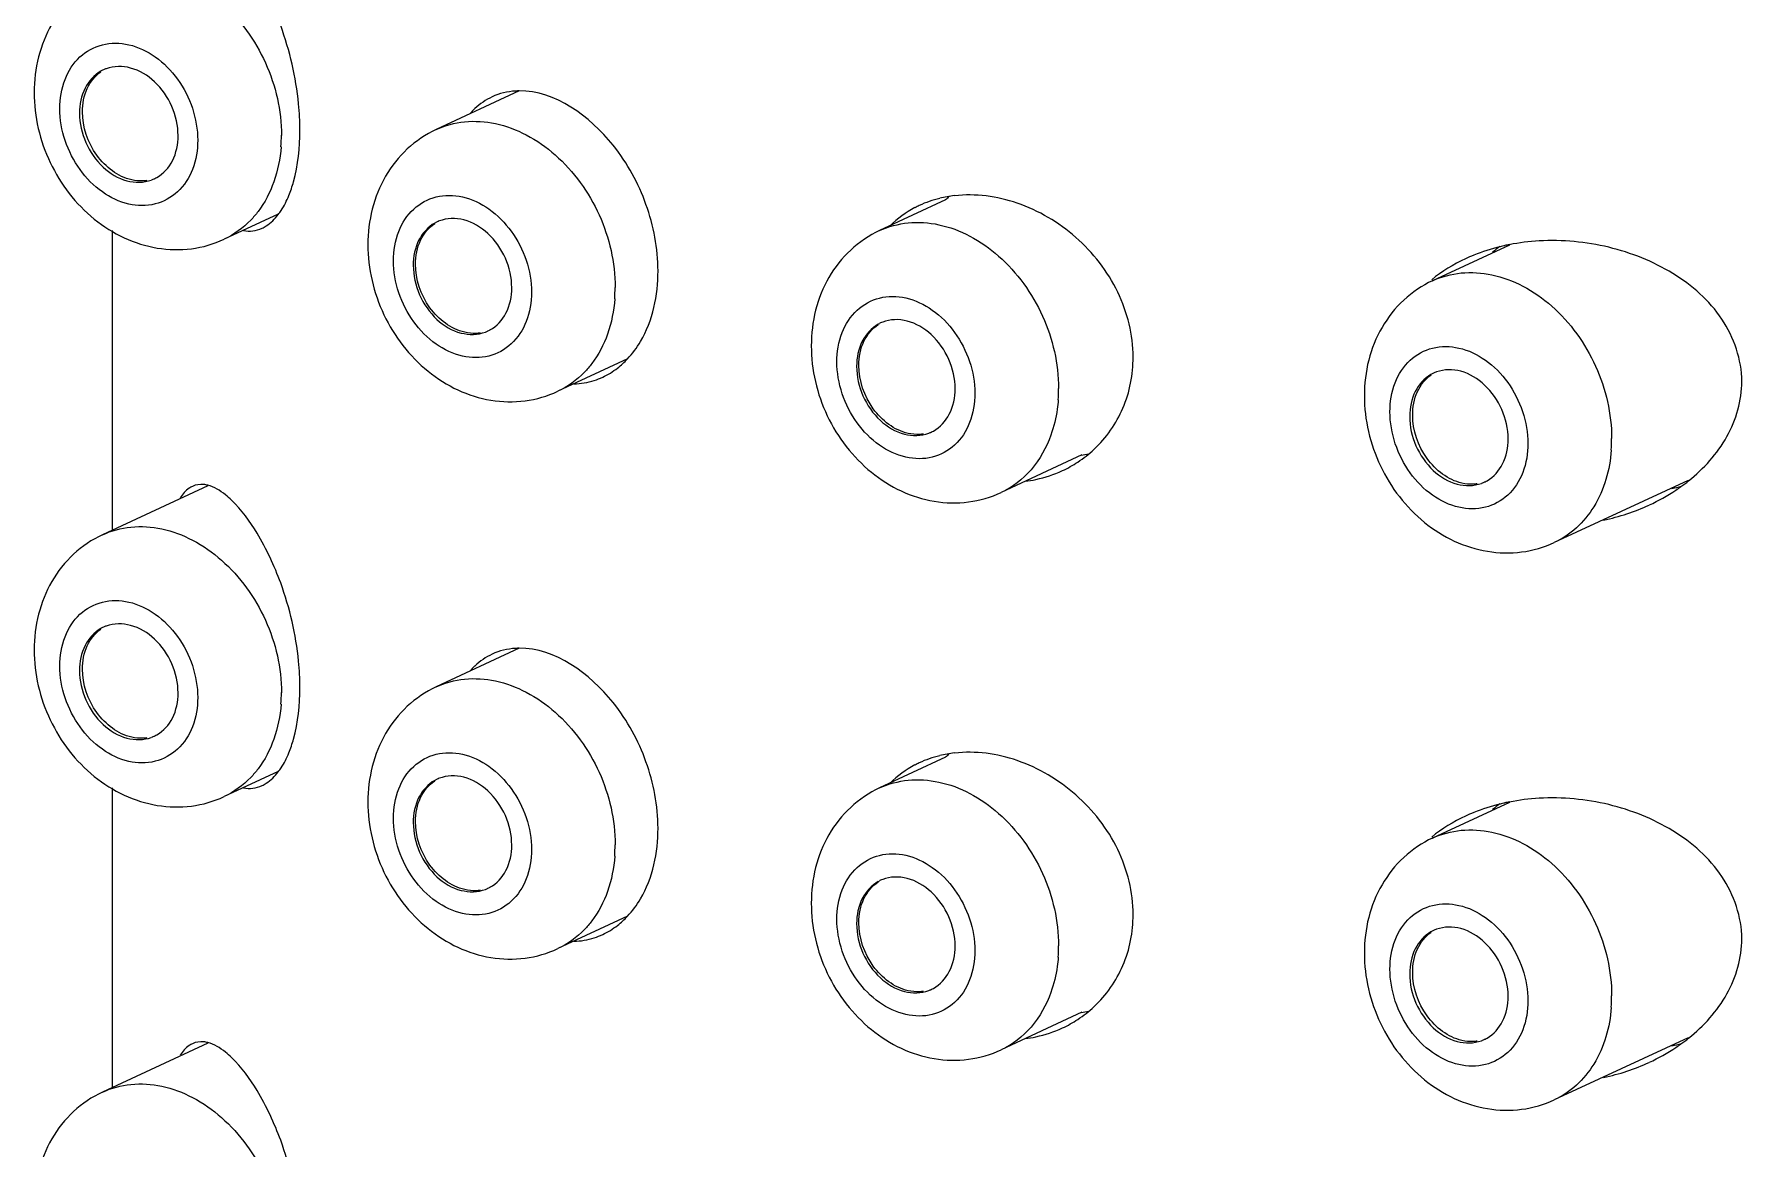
# Model space of a CAD drawing. Header units: millimetres. Extents: x 0 to 841, y 0 to 594.
# Drawn here: x 576.24 to 590.44, y 285.92 to 295.18 of the extents above; entities that cross this region are included whole.
import ezdxf

# ---------------------------------------------------------------- set-up
doc = ezdxf.new("R2010")
doc.units = ezdxf.units.MM
doc.header["$LTSCALE"] = 46.255
doc.layers.add('00_COMPONENTI', color=7, linetype='CONTINUOUS')

msp = doc.modelspace()

# ---------------------------------------------------------------- linework, layer by layer
at = {"layer": '00_COMPONENTI', "color": 7, "linetype": 'Continuous'}
for p, q in [((580.275, 294.712), (579.584, 294.391)), ((583.82, 293.806), (583.27, 293.551)), ((578.27, 293.688), (577.822, 293.479)), ((576.895, 291.062), (576.895, 293.552)), ((588.507, 293.431), (587.868, 293.134)), ((581.175, 292.484), (580.596, 292.215)), ((584.952, 291.686), (584.282, 291.374)), ((589.992, 291.475), (588.88, 290.958)), ((577.687, 291.43), (576.81, 291.022)), ((580.275, 290.079), (579.584, 289.758)), ((578.27, 289.055), (577.822, 288.846)), ((583.82, 289.173), (583.27, 288.918)), ((576.895, 286.429), (576.895, 288.919)), ((588.507, 288.798), (587.868, 288.501)), ((581.175, 287.851), (580.596, 287.582)), ((584.952, 287.053), (584.282, 286.741)), ((577.687, 286.797), (576.81, 286.389)), ((589.992, 286.842), (588.88, 286.325))]:
    msp.add_line(p, q, dxfattribs=at)
for centre, radius, start, end in [((576.945, 294.615), 0.301, 117.7027, 119.8159), ((576.944, 294.616), 0.299, 114.9572, 117.7029), ((576.944, 294.617), 0.298, 109.9379, 114.9502), ((580.28, 294.123), 0.589, 90.4786, 93.501), ((580.329, 294.117), 0.616, 133.3532, 138.8475), ((577.114, 294.252), 0.299, 290.0984, 291.9312), ((577.114, 294.25), 0.297, 291.9324, 294.955), ((577.114, 294.251), 0.298, 294.9559, 296.494), ((577.113, 294.253), 0.3, 296.4969, 300.0023), ((583.97, 292.966), 0.875, 117.5508, 134.3926), ((583.975, 292.955), 0.887, 114.9343, 117.5161), ((584.006, 292.854), 0.994, 96.482, 103.7043), ((584.432, 293.18), 0.876, 131.6273, 134.381), ((579.719, 293.351), 0.3, 117.0299, 119.1761), ((579.718, 293.352), 0.299, 114.9563, 117.0295), ((579.718, 293.353), 0.298, 111.106, 114.9535), ((588.857, 291.643), 1.825, 93.2234, 101.0825), ((588.766, 291.973), 1.482, 112.0209, 114.929), ((589.189, 292.391), 1.279, 126.5389, 129.9568), ((588.834, 291.765), 1.7, 102.3942, 103.7474), ((588.84, 291.739), 1.728, 101.1425, 102.3944), ((583.405, 292.51), 0.3, 117.0299, 119.1761), ((583.405, 292.512), 0.299, 114.9563, 117.0295), ((583.404, 292.513), 0.298, 111.106, 114.9535), ((579.888, 292.986), 0.298, 290.7433, 293.2392), ((579.889, 292.986), 0.297, 293.2416, 294.9558), ((579.888, 292.988), 0.299, 294.9592, 298.8315), ((580.711, 292.888), 0.612, 287.8915, 294.9469), ((588.004, 292.094), 0.301, 117.7027, 119.8159), ((588.003, 292.095), 0.299, 114.9572, 117.7029), ((588.002, 292.096), 0.298, 109.9379, 114.9502), ((580.712, 292.887), 0.611, 271.6099, 287.7987), ((583.574, 292.146), 0.298, 290.7433, 293.2392), ((583.575, 292.145), 0.297, 293.2416, 294.9558), ((583.574, 292.147), 0.299, 294.9592, 298.8315), ((584.362, 292.478), 1.017, 294.9355, 303.2231), ((584.365, 292.472), 1.01, 303.24, 312.9934), ((584.814, 292.752), 1.075, 277.0659, 280.4999), ((584.351, 292.512), 1.053, 277.1486, 282.0514), ((584.355, 292.495), 1.035, 282.0519, 294.8899), ((588.171, 291.732), 0.3, 296.4969, 300.0023), ((589.055, 292.65), 1.509, 305.5761, 308.6022), ((588.172, 291.731), 0.299, 290.0984, 291.9312), ((588.173, 291.729), 0.297, 291.9324, 294.955), ((588.172, 291.73), 0.298, 294.9559, 296.494), ((588.976, 292.769), 1.652, 294.8773, 303.6652), ((589.435, 293.311), 1.95, 282.5397, 284.9306), ((589.026, 292.69), 1.558, 303.7321, 305.5823), ((576.945, 289.982), 0.301, 117.7027, 119.8159), ((576.944, 289.983), 0.299, 114.9572, 117.7029), ((576.944, 289.984), 0.298, 109.9379, 114.9502), ((580.28, 289.49), 0.589, 90.4786, 93.501), ((580.329, 289.484), 0.616, 133.3532, 138.8475), ((577.114, 289.619), 0.299, 290.0984, 291.9312), ((577.114, 289.617), 0.297, 291.9324, 294.955), ((577.114, 289.618), 0.298, 294.9559, 296.494), ((577.113, 289.62), 0.3, 296.4969, 300.0023), ((584.006, 288.221), 0.994, 96.482, 103.7043), ((584.432, 288.547), 0.876, 131.6273, 134.381), ((583.97, 288.333), 0.875, 117.5508, 134.3926), ((583.975, 288.322), 0.887, 114.9343, 117.5161), ((579.719, 288.718), 0.3, 117.0299, 119.1761), ((579.718, 288.719), 0.299, 114.9563, 117.0295), ((579.718, 288.72), 0.298, 111.106, 114.9535), ((589.189, 287.758), 1.279, 126.5389, 129.9568), ((588.834, 287.132), 1.7, 102.3942, 103.7474), ((588.84, 287.106), 1.728, 101.1425, 102.3944), ((588.857, 287.01), 1.825, 93.2234, 101.0825), ((588.766, 287.34), 1.482, 112.0209, 114.929), ((579.888, 288.353), 0.298, 290.7433, 293.2392), ((579.889, 288.353), 0.297, 293.2416, 294.9558), ((579.888, 288.355), 0.299, 294.9592, 298.8315), ((583.405, 287.877), 0.3, 117.0299, 119.1761), ((583.405, 287.879), 0.299, 114.9563, 117.0295), ((583.404, 287.88), 0.298, 111.106, 114.9535), ((580.712, 288.254), 0.611, 271.6099, 287.7987), ((580.711, 288.255), 0.612, 287.8915, 294.9469), ((588.004, 287.461), 0.301, 117.7027, 119.8159), ((588.003, 287.462), 0.299, 114.9572, 117.7029), ((588.002, 287.463), 0.298, 109.9379, 114.9502), ((583.574, 287.513), 0.298, 290.7433, 293.2392), ((583.575, 287.512), 0.297, 293.2416, 294.9558), ((583.574, 287.514), 0.299, 294.9592, 298.8315), ((584.365, 287.839), 1.01, 303.24, 312.9934), ((584.362, 287.845), 1.017, 294.9355, 303.2231), ((584.814, 288.119), 1.075, 277.0659, 280.4999), ((584.351, 287.879), 1.053, 277.1486, 282.0514), ((584.355, 287.862), 1.035, 282.0519, 294.8899), ((588.172, 287.098), 0.299, 290.0984, 291.9312), ((588.173, 287.096), 0.297, 291.9324, 294.955), ((588.172, 287.097), 0.298, 294.9559, 296.494), ((588.171, 287.099), 0.3, 296.4969, 300.0023), ((589.435, 288.678), 1.95, 282.5397, 284.9306), ((589.026, 288.057), 1.558, 303.7321, 305.5823), ((589.055, 288.017), 1.509, 305.5761, 308.6022), ((588.976, 288.136), 1.652, 294.8773, 303.6652)]:
    msp.add_arc(centre, radius, start, end, dxfattribs=at)
at = {"layer": '00_COMPONENTI', "color": 9, "linetype": 'Continuous'}
for centre in [(577.022, 294.343), (579.796, 293.078), (583.483, 292.238), (588.081, 291.822), (577.022, 289.71), (579.796, 288.445), (583.483, 287.605), (588.081, 287.189)]:
    msp.add_arc(centre, 1.276, 355.7605, 0.018, dxfattribs=at)
for points, knots in [([(576.81, 295.655), (576.884, 295.69), (577.05, 295.734), (577.312, 295.716), (577.571, 295.618), (577.897, 295.389), (578.202, 294.963), (578.299, 294.549), (578.299, 294.343)], [0, 0, 0, 0, 0.10682, 0.218173, 0.336948, 0.463716, 0.73221, 1, 1, 1, 1]), ([(576.456, 294.565), (576.456, 294.647), (576.481, 294.806), (576.607, 295.005), (576.808, 295.115), (577.041, 295.111), (577.263, 295.003), (577.509, 294.753), (577.602, 294.481), (577.602, 294.303)], [0, 0, 0, 0, 0.127449, 0.2429, 0.352014, 0.465114, 0.589492, 0.725037, 1, 1, 1, 1]), ([(577.602, 294.303), (577.602, 294.221), (577.577, 294.062), (577.451, 293.863), (577.25, 293.753), (577.017, 293.757), (576.795, 293.865), (576.549, 294.114), (576.456, 294.387), (576.456, 294.565)], [0, 0, 0, 0, 0.127449, 0.2429, 0.352014, 0.465114, 0.589492, 0.725037, 1, 1, 1, 1]), ([(579.584, 294.391), (579.658, 294.426), (579.824, 294.47), (580.086, 294.452), (580.345, 294.354), (580.671, 294.125), (580.977, 293.699), (581.073, 293.284), (581.073, 293.079)], [0, 0, 0, 0, 0.10682, 0.218173, 0.336948, 0.463716, 0.73221, 1, 1, 1, 1]), ([(578.295, 294.248), (578.288, 294.149), (578.25, 293.958), (578.16, 293.784), (578.104, 293.71)], [0, 0, 0, 0, 0.517694, 1, 1, 1, 1]), ([(579.23, 293.3), (579.23, 293.383), (579.255, 293.542), (579.382, 293.741), (579.582, 293.85), (579.815, 293.846), (580.037, 293.738), (580.283, 293.489), (580.377, 293.217), (580.377, 293.039)], [0, 0, 0, 0, 0.127449, 0.2429, 0.352014, 0.465114, 0.589492, 0.725037, 1, 1, 1, 1]), ([(578.104, 293.71), (578.085, 293.685), (578.006, 293.592), (577.904, 293.517), (577.822, 293.479)], [0, 0, 0, 0, 0.256045, 1, 1, 1, 1]), ([(583.27, 293.551), (583.345, 293.585), (583.51, 293.63), (583.772, 293.611), (584.032, 293.514), (584.357, 293.284), (584.663, 292.858), (584.759, 292.444), (584.759, 292.239)], [0, 0, 0, 0, 0.10682, 0.218173, 0.336948, 0.463716, 0.73221, 1, 1, 1, 1]), ([(580.377, 293.039), (580.377, 292.956), (580.351, 292.797), (580.225, 292.599), (580.024, 292.489), (579.792, 292.493), (579.569, 292.601), (579.323, 292.85), (579.23, 293.122), (579.23, 293.3)], [0, 0, 0, 0, 0.127449, 0.2429, 0.352014, 0.465114, 0.589492, 0.725037, 1, 1, 1, 1]), ([(587.868, 293.134), (587.943, 293.169), (588.108, 293.213), (588.37, 293.195), (588.63, 293.097), (588.955, 292.868), (589.261, 292.442), (589.357, 292.028), (589.357, 291.822)], [0, 0, 0, 0, 0.10682, 0.218173, 0.336948, 0.463716, 0.73221, 1, 1, 1, 1]), ([(581.069, 292.984), (581.062, 292.885), (581.025, 292.693), (580.934, 292.519), (580.878, 292.445)], [0, 0, 0, 0, 0.517694, 1, 1, 1, 1]), ([(582.916, 292.46), (582.916, 292.542), (582.941, 292.702), (583.068, 292.9), (583.268, 293.01), (583.501, 293.006), (583.724, 292.898), (583.969, 292.649), (584.063, 292.376), (584.063, 292.199)], [0, 0, 0, 0, 0.127449, 0.2429, 0.352014, 0.465114, 0.589492, 0.725037, 1, 1, 1, 1]), ([(587.514, 292.044), (587.514, 292.126), (587.539, 292.285), (587.666, 292.484), (587.866, 292.594), (588.099, 292.59), (588.322, 292.482), (588.567, 292.232), (588.661, 291.96), (588.661, 291.782)], [0, 0, 0, 0, 0.127449, 0.2429, 0.352014, 0.465114, 0.589492, 0.725037, 1, 1, 1, 1]), ([(580.878, 292.445), (580.859, 292.42), (580.78, 292.327), (580.678, 292.253), (580.596, 292.215)], [0, 0, 0, 0, 0.256045, 1, 1, 1, 1]), ([(584.063, 292.199), (584.063, 292.116), (584.037, 291.957), (583.911, 291.758), (583.711, 291.648), (583.478, 291.653), (583.255, 291.76), (583.01, 292.01), (582.916, 292.282), (582.916, 292.46)], [0, 0, 0, 0, 0.127449, 0.2429, 0.352014, 0.465114, 0.589492, 0.725037, 1, 1, 1, 1]), ([(584.756, 292.144), (584.754, 292.118), (584.743, 292.019), (584.72, 291.921), (584.695, 291.851)], [0, 0, 0, 0, 0.256127, 1, 1, 1, 1]), ([(588.661, 291.782), (588.661, 291.7), (588.636, 291.541), (588.509, 291.342), (588.309, 291.232), (588.076, 291.236), (587.853, 291.344), (587.608, 291.594), (587.514, 291.866), (587.514, 292.044)], [0, 0, 0, 0, 0.127449, 0.2429, 0.352014, 0.465114, 0.589492, 0.725037, 1, 1, 1, 1]), ([(584.695, 291.851), (584.658, 291.747), (584.552, 291.554), (584.376, 291.418), (584.282, 291.374)], [0, 0, 0, 0, 0.515584, 1, 1, 1, 1]), ([(589.354, 291.727), (589.342, 291.563), (589.274, 291.32), (589.073, 291.074), (588.947, 290.989), (588.88, 290.958)], [0, 0, 0, 0, 0.523957, 0.766012, 1, 1, 1, 1]), ([(576.81, 291.022), (576.884, 291.057), (577.05, 291.101), (577.312, 291.083), (577.571, 290.985), (577.897, 290.756), (578.202, 290.33), (578.299, 289.916), (578.299, 289.71)], [0, 0, 0, 0, 0.10682, 0.218173, 0.336948, 0.463716, 0.73221, 1, 1, 1, 1]), ([(576.456, 289.932), (576.456, 290.014), (576.481, 290.173), (576.607, 290.372), (576.808, 290.482), (577.041, 290.478), (577.263, 290.37), (577.509, 290.12), (577.602, 289.848), (577.602, 289.67)], [0, 0, 0, 0, 0.127449, 0.2429, 0.352014, 0.465114, 0.589492, 0.725037, 1, 1, 1, 1]), ([(577.602, 289.67), (577.602, 289.588), (577.577, 289.429), (577.451, 289.23), (577.25, 289.12), (577.017, 289.124), (576.795, 289.232), (576.549, 289.481), (576.456, 289.754), (576.456, 289.932)], [0, 0, 0, 0, 0.127449, 0.2429, 0.352014, 0.465114, 0.589492, 0.725037, 1, 1, 1, 1]), ([(579.584, 289.758), (579.658, 289.793), (579.824, 289.837), (580.086, 289.819), (580.345, 289.721), (580.671, 289.492), (580.977, 289.066), (581.073, 288.651), (581.073, 288.446)], [0, 0, 0, 0, 0.10682, 0.218173, 0.336948, 0.463716, 0.73221, 1, 1, 1, 1]), ([(578.295, 289.615), (578.288, 289.516), (578.25, 289.325), (578.16, 289.151), (578.104, 289.077)], [0, 0, 0, 0, 0.517694, 1, 1, 1, 1]), ([(579.23, 288.667), (579.23, 288.75), (579.255, 288.909), (579.382, 289.108), (579.582, 289.217), (579.815, 289.213), (580.037, 289.105), (580.283, 288.856), (580.377, 288.584), (580.377, 288.406)], [0, 0, 0, 0, 0.127449, 0.2429, 0.352014, 0.465114, 0.589492, 0.725037, 1, 1, 1, 1]), ([(578.104, 289.077), (578.085, 289.052), (578.006, 288.959), (577.904, 288.884), (577.822, 288.846)], [0, 0, 0, 0, 0.256045, 1, 1, 1, 1]), ([(583.27, 288.918), (583.345, 288.952), (583.51, 288.997), (583.772, 288.978), (584.032, 288.881), (584.357, 288.651), (584.663, 288.225), (584.759, 287.811), (584.759, 287.605)], [0, 0, 0, 0, 0.10682, 0.218173, 0.336948, 0.463716, 0.73221, 1, 1, 1, 1]), ([(580.377, 288.406), (580.377, 288.323), (580.351, 288.164), (580.225, 287.965), (580.024, 287.856), (579.792, 287.86), (579.569, 287.968), (579.323, 288.217), (579.23, 288.489), (579.23, 288.667)], [0, 0, 0, 0, 0.127449, 0.2429, 0.352014, 0.465114, 0.589492, 0.725037, 1, 1, 1, 1]), ([(587.868, 288.501), (587.943, 288.536), (588.108, 288.58), (588.37, 288.562), (588.63, 288.464), (588.955, 288.235), (589.261, 287.809), (589.357, 287.395), (589.357, 287.189)], [0, 0, 0, 0, 0.10682, 0.218173, 0.336948, 0.463716, 0.73221, 1, 1, 1, 1]), ([(581.069, 288.351), (581.062, 288.252), (581.025, 288.06), (580.934, 287.886), (580.878, 287.812)], [0, 0, 0, 0, 0.517694, 1, 1, 1, 1]), ([(582.916, 287.827), (582.916, 287.909), (582.941, 288.068), (583.068, 288.267), (583.268, 288.377), (583.501, 288.373), (583.724, 288.265), (583.969, 288.016), (584.063, 287.743), (584.063, 287.565)], [0, 0, 0, 0, 0.127449, 0.2429, 0.352014, 0.465114, 0.589492, 0.725037, 1, 1, 1, 1]), ([(587.514, 287.411), (587.514, 287.493), (587.539, 287.652), (587.666, 287.851), (587.866, 287.961), (588.099, 287.957), (588.322, 287.849), (588.567, 287.599), (588.661, 287.327), (588.661, 287.149)], [0, 0, 0, 0, 0.127449, 0.2429, 0.352014, 0.465114, 0.589492, 0.725037, 1, 1, 1, 1]), ([(580.878, 287.812), (580.859, 287.787), (580.78, 287.694), (580.678, 287.62), (580.596, 287.582)], [0, 0, 0, 0, 0.256045, 1, 1, 1, 1]), ([(584.063, 287.565), (584.063, 287.483), (584.037, 287.324), (583.911, 287.125), (583.711, 287.015), (583.478, 287.02), (583.255, 287.127), (583.01, 287.377), (582.916, 287.649), (582.916, 287.827)], [0, 0, 0, 0, 0.127449, 0.2429, 0.352014, 0.465114, 0.589492, 0.725037, 1, 1, 1, 1]), ([(584.756, 287.511), (584.754, 287.485), (584.743, 287.386), (584.72, 287.288), (584.695, 287.218)], [0, 0, 0, 0, 0.256127, 1, 1, 1, 1]), ([(588.661, 287.149), (588.661, 287.067), (588.636, 286.908), (588.509, 286.709), (588.309, 286.599), (588.076, 286.603), (587.853, 286.711), (587.608, 286.96), (587.514, 287.233), (587.514, 287.411)], [0, 0, 0, 0, 0.127449, 0.2429, 0.352014, 0.465114, 0.589492, 0.725037, 1, 1, 1, 1]), ([(584.695, 287.218), (584.658, 287.114), (584.552, 286.921), (584.376, 286.785), (584.282, 286.741)], [0, 0, 0, 0, 0.515584, 1, 1, 1, 1]), ([(589.354, 287.094), (589.342, 286.93), (589.274, 286.687), (589.073, 286.441), (588.947, 286.356), (588.88, 286.325)], [0, 0, 0, 0, 0.523957, 0.766012, 1, 1, 1, 1]), ([(576.81, 286.389), (576.884, 286.424), (577.05, 286.468), (577.312, 286.45), (577.571, 286.352), (577.897, 286.123), (578.202, 285.697), (578.299, 285.283), (578.299, 285.077)], [0, 0, 0, 0, 0.10682, 0.218173, 0.336948, 0.463716, 0.73221, 1, 1, 1, 1])]:
    msp.add_open_spline(points, degree=3, knots=knots, dxfattribs=at)
at = {"layer": '00_COMPONENTI', "color": 7, "linetype": 'Continuous'}
for points, knots in [([(576.81, 295.655), (576.723, 295.615), (576.559, 295.505), (576.376, 295.273), (576.266, 294.996), (576.242, 294.798), (576.242, 294.698)], [0, 0, 0, 0, 0.246419, 0.494144, 0.744834, 1, 1, 1, 1]), ([(578.452, 294.386), (578.452, 294.459), (578.436, 294.754), (578.368, 295.046), (578.292, 295.255)], [0, 0, 0, 0, 0.247758, 1, 1, 1, 1]), ([(576.796, 294.876), (576.741, 294.844), (576.645, 294.736), (576.619, 294.599), (576.619, 294.527)], [0, 0, 0, 0, 0.471113, 1, 1, 1, 1]), ([(577.439, 294.341), (577.439, 294.423), (577.401, 294.591), (577.26, 294.795), (577.06, 294.92), (576.906, 294.92), (576.842, 294.897)], [0, 0, 0, 0, 0.267515, 0.536519, 0.782531, 1, 1, 1, 1]), ([(576.644, 294.539), (576.644, 294.605), (576.667, 294.733), (576.748, 294.838), (576.797, 294.872)], [0, 0, 0, 0, 0.527398, 1, 1, 1, 1]), ([(576.242, 294.698), (576.242, 294.499), (576.337, 294.098), (576.649, 293.692), (576.984, 293.481), (577.262, 293.393), (577.551, 293.386), (577.736, 293.439), (577.822, 293.479)], [0, 0, 0, 0, 0.254925, 0.509586, 0.63463, 0.75754, 0.879072, 1, 1, 1, 1]), ([(581.429, 293.216), (581.429, 293.403), (581.354, 293.782), (581.036, 294.371), (580.575, 294.715), (580.275, 294.712)], [0, 0, 0, 0, 0.276871, 0.555255, 1, 1, 1, 1]), ([(576.619, 294.527), (576.619, 294.444), (576.657, 294.277), (576.799, 294.072), (576.998, 293.947), (577.153, 293.948), (577.216, 293.971)], [0, 0, 0, 0, 0.267567, 0.536598, 0.782571, 1, 1, 1, 1]), ([(577.054, 293.973), (576.938, 293.999), (576.726, 294.164), (576.644, 294.412), (576.644, 294.539)], [0, 0, 0, 0, 0.481999, 1, 1, 1, 1]), ([(577.263, 293.993), (577.318, 294.024), (577.413, 294.132), (577.439, 294.269), (577.439, 294.341)], [0, 0, 0, 0, 0.471159, 1, 1, 1, 1]), ([(578.36, 293.843), (578.375, 293.88), (578.433, 294.055), (578.452, 294.242), (578.452, 294.386)], [0, 0, 0, 0, 0.218718, 1, 1, 1, 1]), ([(579.584, 294.391), (579.497, 294.35), (579.334, 294.24), (579.151, 294.009), (579.04, 293.732), (579.017, 293.533), (579.017, 293.434)], [0, 0, 0, 0, 0.246419, 0.494144, 0.744834, 1, 1, 1, 1]), ([(577.18, 293.967), (577.17, 293.965), (577.128, 293.961), (577.085, 293.966), (577.054, 293.973)], [0, 0, 0, 0, 0.245004, 1, 1, 1, 1]), ([(578.271, 293.684), (578.28, 293.695), (578.315, 293.745), (578.342, 293.799), (578.36, 293.843)], [0, 0, 0, 0, 0.2296, 1, 1, 1, 1]), ([(585.379, 292.499), (585.379, 292.684), (585.284, 293.064), (584.927, 293.519), (584.441, 293.809), (584.068, 293.861), (583.894, 293.841)], [0, 0, 0, 0, 0.250855, 0.509511, 0.763406, 1, 1, 1, 1]), ([(578.137, 293.571), (578.149, 293.576), (578.201, 293.605), (578.243, 293.648), (578.271, 293.684)], [0, 0, 0, 0, 0.227859, 1, 1, 1, 1]), ([(579.573, 293.613), (579.517, 293.582), (579.42, 293.474), (579.394, 293.335), (579.394, 293.263)], [0, 0, 0, 0, 0.470958, 1, 1, 1, 1]), ([(579.413, 293.272), (579.413, 293.34), (579.436, 293.471), (579.523, 293.577), (579.574, 293.611)], [0, 0, 0, 0, 0.527932, 1, 1, 1, 1]), ([(580.213, 293.076), (580.213, 293.16), (580.174, 293.329), (580.032, 293.534), (579.857, 293.639), (579.711, 293.657), (579.642, 293.643), (579.611, 293.631)], [0, 0, 0, 0, 0.267186, 0.535659, 0.780727, 0.892884, 1, 1, 1, 1]), ([(583.27, 293.551), (583.183, 293.51), (583.02, 293.4), (582.837, 293.168), (582.726, 292.892), (582.703, 292.693), (582.703, 292.593)], [0, 0, 0, 0, 0.246419, 0.494144, 0.744834, 1, 1, 1, 1]), ([(590.439, 292.297), (590.439, 292.478), (590.31, 292.85), (589.876, 293.225), (589.338, 293.44), (588.948, 293.476), (588.754, 293.465)], [0, 0, 0, 0, 0.240645, 0.488051, 0.742637, 1, 1, 1, 1]), ([(579.017, 293.434), (579.017, 293.235), (579.111, 292.833), (579.424, 292.428), (579.758, 292.216), (580.036, 292.128), (580.325, 292.122), (580.51, 292.175), (580.596, 292.215)], [0, 0, 0, 0, 0.254925, 0.509586, 0.63463, 0.75754, 0.879072, 1, 1, 1, 1]), ([(579.394, 293.263), (579.394, 293.18), (579.432, 293.011), (579.574, 292.806), (579.775, 292.682), (579.931, 292.684), (579.994, 292.708)], [0, 0, 0, 0, 0.267781, 0.536916, 0.782731, 1, 1, 1, 1]), ([(579.822, 292.706), (579.707, 292.732), (579.495, 292.897), (579.413, 293.145), (579.413, 293.272)], [0, 0, 0, 0, 0.481999, 1, 1, 1, 1]), ([(581.175, 292.484), (581.216, 292.528), (581.373, 292.74), (581.429, 293.014), (581.429, 293.216)], [0, 0, 0, 0, 0.229204, 1, 1, 1, 1]), ([(580.032, 292.725), (580.088, 292.756), (580.186, 292.864), (580.213, 293.004), (580.213, 293.076)], [0, 0, 0, 0, 0.470877, 1, 1, 1, 1]), ([(587.868, 293.134), (587.781, 293.094), (587.618, 292.984), (587.435, 292.752), (587.324, 292.475), (587.301, 292.277), (587.301, 292.177)], [0, 0, 0, 0, 0.246419, 0.494144, 0.744834, 1, 1, 1, 1]), ([(583.259, 292.773), (583.203, 292.741), (583.106, 292.634), (583.08, 292.494), (583.08, 292.423)], [0, 0, 0, 0, 0.470958, 1, 1, 1, 1]), ([(583.099, 292.431), (583.099, 292.5), (583.122, 292.631), (583.209, 292.737), (583.26, 292.77)], [0, 0, 0, 0, 0.527932, 1, 1, 1, 1]), ([(583.899, 292.236), (583.899, 292.319), (583.86, 292.488), (583.718, 292.694), (583.543, 292.799), (583.397, 292.816), (583.328, 292.803), (583.297, 292.79)], [0, 0, 0, 0, 0.267186, 0.535659, 0.780727, 0.892884, 1, 1, 1, 1]), ([(579.949, 292.7), (579.938, 292.698), (579.896, 292.694), (579.853, 292.699), (579.822, 292.706)], [0, 0, 0, 0, 0.245004, 1, 1, 1, 1]), ([(582.703, 292.593), (582.703, 292.394), (582.797, 291.993), (583.11, 291.588), (583.444, 291.376), (583.722, 291.288), (584.011, 291.281), (584.197, 291.335), (584.282, 291.374)], [0, 0, 0, 0, 0.254925, 0.509586, 0.63463, 0.75754, 0.879072, 1, 1, 1, 1]), ([(585.054, 291.733), (585.156, 291.828), (585.324, 292.068), (585.379, 292.355), (585.379, 292.499)], [0, 0, 0, 0, 0.491603, 1, 1, 1, 1]), ([(583.08, 292.423), (583.08, 292.339), (583.118, 292.171), (583.26, 291.966), (583.461, 291.842), (583.617, 291.843), (583.68, 291.867)], [0, 0, 0, 0, 0.267781, 0.536916, 0.782731, 1, 1, 1, 1]), ([(583.508, 291.865), (583.393, 291.892), (583.181, 292.056), (583.099, 292.304), (583.099, 292.431)], [0, 0, 0, 0, 0.481999, 1, 1, 1, 1]), ([(587.854, 292.355), (587.799, 292.323), (587.704, 292.215), (587.678, 292.078), (587.678, 292.006)], [0, 0, 0, 0, 0.471113, 1, 1, 1, 1]), ([(587.703, 292.018), (587.703, 292.084), (587.725, 292.213), (587.807, 292.317), (587.856, 292.351)], [0, 0, 0, 0, 0.527398, 1, 1, 1, 1]), ([(588.497, 291.82), (588.497, 291.903), (588.459, 292.07), (588.318, 292.274), (588.119, 292.399), (587.964, 292.399), (587.901, 292.376)], [0, 0, 0, 0, 0.267515, 0.536519, 0.782531, 1, 1, 1, 1]), ([(583.718, 291.885), (583.774, 291.916), (583.872, 292.024), (583.899, 292.164), (583.899, 292.236)], [0, 0, 0, 0, 0.470877, 1, 1, 1, 1]), ([(587.301, 292.177), (587.301, 291.978), (587.395, 291.577), (587.708, 291.171), (588.042, 290.96), (588.321, 290.872), (588.61, 290.865), (588.795, 290.918), (588.88, 290.958)], [0, 0, 0, 0, 0.254925, 0.509586, 0.63463, 0.75754, 0.879072, 1, 1, 1, 1]), ([(589.996, 291.471), (590.123, 291.572), (590.345, 291.815), (590.439, 292.139), (590.439, 292.297)], [0, 0, 0, 0, 0.506653, 1, 1, 1, 1]), ([(587.678, 292.006), (587.678, 291.923), (587.716, 291.756), (587.857, 291.551), (588.057, 291.426), (588.212, 291.427), (588.275, 291.45)], [0, 0, 0, 0, 0.267567, 0.536598, 0.782571, 1, 1, 1, 1]), ([(588.112, 291.452), (587.997, 291.478), (587.785, 291.643), (587.703, 291.891), (587.703, 292.018)], [0, 0, 0, 0, 0.481999, 1, 1, 1, 1]), ([(583.635, 291.86), (583.625, 291.858), (583.582, 291.854), (583.54, 291.858), (583.508, 291.865)], [0, 0, 0, 0, 0.245004, 1, 1, 1, 1]), ([(588.322, 291.472), (588.377, 291.503), (588.471, 291.611), (588.497, 291.748), (588.497, 291.82)], [0, 0, 0, 0, 0.471159, 1, 1, 1, 1]), ([(577.558, 291.425), (577.548, 291.421), (577.508, 291.397), (577.476, 291.36), (577.457, 291.33)], [0, 0, 0, 0, 0.224998, 1, 1, 1, 1]), ([(577.686, 291.434), (577.674, 291.437), (577.632, 291.445), (577.587, 291.439), (577.558, 291.425)], [0, 0, 0, 0, 0.265737, 1, 1, 1, 1]), ([(577.884, 291.31), (577.868, 291.326), (577.809, 291.378), (577.739, 291.421), (577.686, 291.434)], [0, 0, 0, 0, 0.293209, 1, 1, 1, 1]), ([(588.239, 291.446), (588.229, 291.444), (588.186, 291.44), (588.143, 291.445), (588.112, 291.452)], [0, 0, 0, 0, 0.245004, 1, 1, 1, 1]), ([(578.292, 290.622), (578.239, 290.765), (578.127, 291.009), (577.968, 291.23), (577.884, 291.31)], [0, 0, 0, 0, 0.568411, 1, 1, 1, 1]), ([(576.81, 291.022), (576.723, 290.982), (576.559, 290.872), (576.376, 290.64), (576.266, 290.363), (576.242, 290.165), (576.242, 290.065)], [0, 0, 0, 0, 0.246419, 0.494144, 0.744834, 1, 1, 1, 1]), ([(578.452, 289.753), (578.452, 289.826), (578.436, 290.121), (578.368, 290.413), (578.292, 290.622)], [0, 0, 0, 0, 0.247758, 1, 1, 1, 1]), ([(576.796, 290.243), (576.741, 290.211), (576.645, 290.103), (576.619, 289.966), (576.619, 289.894)], [0, 0, 0, 0, 0.471113, 1, 1, 1, 1]), ([(576.644, 289.906), (576.644, 289.972), (576.667, 290.1), (576.748, 290.205), (576.797, 290.239)], [0, 0, 0, 0, 0.527398, 1, 1, 1, 1]), ([(577.439, 289.708), (577.439, 289.79), (577.401, 289.958), (577.26, 290.162), (577.06, 290.287), (576.906, 290.287), (576.842, 290.264)], [0, 0, 0, 0, 0.267515, 0.536519, 0.782531, 1, 1, 1, 1]), ([(576.242, 290.065), (576.242, 289.866), (576.337, 289.465), (576.649, 289.059), (576.984, 288.848), (577.262, 288.76), (577.551, 288.753), (577.736, 288.806), (577.822, 288.846)], [0, 0, 0, 0, 0.254925, 0.509586, 0.63463, 0.75754, 0.879072, 1, 1, 1, 1]), ([(581.429, 288.583), (581.429, 288.77), (581.354, 289.149), (581.036, 289.738), (580.575, 290.082), (580.275, 290.079)], [0, 0, 0, 0, 0.276871, 0.555255, 1, 1, 1, 1]), ([(577.054, 289.34), (576.938, 289.366), (576.726, 289.531), (576.644, 289.779), (576.644, 289.906)], [0, 0, 0, 0, 0.481999, 1, 1, 1, 1]), ([(576.619, 289.894), (576.619, 289.811), (576.657, 289.643), (576.799, 289.439), (576.998, 289.314), (577.153, 289.315), (577.216, 289.338)], [0, 0, 0, 0, 0.267567, 0.536598, 0.782571, 1, 1, 1, 1]), ([(577.263, 289.36), (577.318, 289.391), (577.413, 289.499), (577.439, 289.636), (577.439, 289.708)], [0, 0, 0, 0, 0.471159, 1, 1, 1, 1]), ([(578.36, 289.21), (578.375, 289.247), (578.433, 289.422), (578.452, 289.609), (578.452, 289.753)], [0, 0, 0, 0, 0.218718, 1, 1, 1, 1]), ([(579.584, 289.758), (579.497, 289.717), (579.334, 289.607), (579.151, 289.376), (579.04, 289.099), (579.017, 288.9), (579.017, 288.801)], [0, 0, 0, 0, 0.246419, 0.494144, 0.744834, 1, 1, 1, 1]), ([(577.18, 289.334), (577.17, 289.332), (577.128, 289.328), (577.085, 289.333), (577.054, 289.34)], [0, 0, 0, 0, 0.245004, 1, 1, 1, 1]), ([(578.271, 289.051), (578.28, 289.062), (578.315, 289.111), (578.342, 289.166), (578.36, 289.21)], [0, 0, 0, 0, 0.2296, 1, 1, 1, 1]), ([(585.379, 287.865), (585.379, 288.051), (585.284, 288.431), (584.927, 288.885), (584.441, 289.176), (584.068, 289.228), (583.894, 289.208)], [0, 0, 0, 0, 0.250855, 0.509511, 0.763406, 1, 1, 1, 1]), ([(578.137, 288.938), (578.149, 288.943), (578.201, 288.972), (578.243, 289.015), (578.271, 289.051)], [0, 0, 0, 0, 0.227859, 1, 1, 1, 1]), ([(579.573, 288.98), (579.517, 288.949), (579.42, 288.841), (579.394, 288.702), (579.394, 288.63)], [0, 0, 0, 0, 0.470958, 1, 1, 1, 1]), ([(579.413, 288.639), (579.413, 288.707), (579.436, 288.838), (579.523, 288.944), (579.574, 288.978)], [0, 0, 0, 0, 0.527932, 1, 1, 1, 1]), ([(580.213, 288.443), (580.213, 288.527), (580.174, 288.695), (580.032, 288.901), (579.857, 289.006), (579.711, 289.024), (579.642, 289.01), (579.611, 288.998)], [0, 0, 0, 0, 0.267186, 0.535659, 0.780727, 0.892884, 1, 1, 1, 1]), ([(583.27, 288.918), (583.183, 288.877), (583.02, 288.767), (582.837, 288.535), (582.726, 288.259), (582.703, 288.06), (582.703, 287.96)], [0, 0, 0, 0, 0.246419, 0.494144, 0.744834, 1, 1, 1, 1]), ([(579.017, 288.801), (579.017, 288.602), (579.111, 288.2), (579.424, 287.795), (579.758, 287.583), (580.036, 287.495), (580.325, 287.489), (580.51, 287.542), (580.596, 287.582)], [0, 0, 0, 0, 0.254925, 0.509586, 0.63463, 0.75754, 0.879072, 1, 1, 1, 1]), ([(590.439, 287.664), (590.439, 287.845), (590.31, 288.217), (589.876, 288.592), (589.338, 288.807), (588.948, 288.843), (588.754, 288.832)], [0, 0, 0, 0, 0.240645, 0.488051, 0.742637, 1, 1, 1, 1]), ([(579.394, 288.63), (579.394, 288.547), (579.432, 288.378), (579.574, 288.173), (579.775, 288.049), (579.931, 288.051), (579.994, 288.075)], [0, 0, 0, 0, 0.267781, 0.536916, 0.782731, 1, 1, 1, 1]), ([(579.822, 288.073), (579.707, 288.099), (579.495, 288.264), (579.413, 288.512), (579.413, 288.639)], [0, 0, 0, 0, 0.481999, 1, 1, 1, 1]), ([(581.175, 287.851), (581.216, 287.895), (581.373, 288.107), (581.429, 288.381), (581.429, 288.583)], [0, 0, 0, 0, 0.229204, 1, 1, 1, 1]), ([(587.868, 288.501), (587.781, 288.461), (587.618, 288.351), (587.435, 288.119), (587.324, 287.842), (587.301, 287.644), (587.301, 287.544)], [0, 0, 0, 0, 0.246419, 0.494144, 0.744834, 1, 1, 1, 1]), ([(580.032, 288.092), (580.088, 288.123), (580.186, 288.231), (580.213, 288.371), (580.213, 288.443)], [0, 0, 0, 0, 0.470877, 1, 1, 1, 1]), ([(579.949, 288.067), (579.938, 288.065), (579.896, 288.061), (579.853, 288.066), (579.822, 288.073)], [0, 0, 0, 0, 0.245004, 1, 1, 1, 1]), ([(583.259, 288.14), (583.203, 288.108), (583.106, 288.001), (583.08, 287.861), (583.08, 287.79)], [0, 0, 0, 0, 0.470958, 1, 1, 1, 1]), ([(583.099, 287.798), (583.099, 287.867), (583.122, 287.998), (583.209, 288.104), (583.26, 288.137)], [0, 0, 0, 0, 0.527932, 1, 1, 1, 1]), ([(583.899, 287.603), (583.899, 287.686), (583.86, 287.855), (583.718, 288.06), (583.543, 288.166), (583.397, 288.183), (583.328, 288.169), (583.297, 288.157)], [0, 0, 0, 0, 0.267186, 0.535659, 0.780727, 0.892884, 1, 1, 1, 1]), ([(582.703, 287.96), (582.703, 287.761), (582.797, 287.36), (583.11, 286.955), (583.444, 286.743), (583.722, 286.655), (584.011, 286.648), (584.197, 286.702), (584.282, 286.741)], [0, 0, 0, 0, 0.254925, 0.509586, 0.63463, 0.75754, 0.879072, 1, 1, 1, 1]), ([(583.08, 287.79), (583.08, 287.706), (583.118, 287.538), (583.26, 287.333), (583.461, 287.209), (583.617, 287.21), (583.68, 287.234)], [0, 0, 0, 0, 0.267781, 0.536916, 0.782731, 1, 1, 1, 1]), ([(583.508, 287.232), (583.393, 287.259), (583.181, 287.423), (583.099, 287.671), (583.099, 287.798)], [0, 0, 0, 0, 0.481999, 1, 1, 1, 1]), ([(585.054, 287.1), (585.156, 287.195), (585.324, 287.435), (585.379, 287.721), (585.379, 287.865)], [0, 0, 0, 0, 0.491603, 1, 1, 1, 1]), ([(587.854, 287.722), (587.799, 287.69), (587.704, 287.582), (587.678, 287.445), (587.678, 287.373)], [0, 0, 0, 0, 0.471113, 1, 1, 1, 1]), ([(587.703, 287.385), (587.703, 287.451), (587.725, 287.579), (587.807, 287.684), (587.856, 287.718)], [0, 0, 0, 0, 0.527398, 1, 1, 1, 1]), ([(588.497, 287.187), (588.497, 287.269), (588.459, 287.437), (588.318, 287.641), (588.119, 287.766), (587.964, 287.766), (587.901, 287.743)], [0, 0, 0, 0, 0.267515, 0.536519, 0.782531, 1, 1, 1, 1]), ([(589.996, 286.838), (590.123, 286.939), (590.345, 287.182), (590.439, 287.506), (590.439, 287.664)], [0, 0, 0, 0, 0.506653, 1, 1, 1, 1]), ([(583.718, 287.252), (583.774, 287.283), (583.872, 287.391), (583.899, 287.531), (583.899, 287.603)], [0, 0, 0, 0, 0.470877, 1, 1, 1, 1]), ([(587.301, 287.544), (587.301, 287.345), (587.395, 286.944), (587.708, 286.538), (588.042, 286.327), (588.321, 286.239), (588.61, 286.232), (588.795, 286.285), (588.88, 286.325)], [0, 0, 0, 0, 0.254925, 0.509586, 0.63463, 0.75754, 0.879072, 1, 1, 1, 1]), ([(587.678, 287.373), (587.678, 287.29), (587.716, 287.123), (587.857, 286.918), (588.057, 286.793), (588.212, 286.794), (588.275, 286.817)], [0, 0, 0, 0, 0.267567, 0.536598, 0.782571, 1, 1, 1, 1]), ([(588.112, 286.819), (587.997, 286.845), (587.785, 287.01), (587.703, 287.258), (587.703, 287.385)], [0, 0, 0, 0, 0.481999, 1, 1, 1, 1]), ([(583.635, 287.227), (583.625, 287.225), (583.582, 287.221), (583.54, 287.225), (583.508, 287.232)], [0, 0, 0, 0, 0.245004, 1, 1, 1, 1]), ([(588.322, 286.839), (588.377, 286.87), (588.471, 286.978), (588.497, 287.115), (588.497, 287.187)], [0, 0, 0, 0, 0.471159, 1, 1, 1, 1]), ([(577.558, 286.792), (577.548, 286.788), (577.508, 286.764), (577.476, 286.727), (577.457, 286.696)], [0, 0, 0, 0, 0.224998, 1, 1, 1, 1]), ([(577.686, 286.801), (577.674, 286.804), (577.632, 286.812), (577.587, 286.806), (577.558, 286.792)], [0, 0, 0, 0, 0.265737, 1, 1, 1, 1]), ([(577.884, 286.677), (577.868, 286.693), (577.809, 286.745), (577.739, 286.788), (577.686, 286.801)], [0, 0, 0, 0, 0.293209, 1, 1, 1, 1]), ([(588.239, 286.813), (588.229, 286.811), (588.186, 286.807), (588.143, 286.812), (588.112, 286.819)], [0, 0, 0, 0, 0.245004, 1, 1, 1, 1]), ([(578.292, 285.989), (578.239, 286.132), (578.127, 286.376), (577.968, 286.597), (577.884, 286.677)], [0, 0, 0, 0, 0.568411, 1, 1, 1, 1]), ([(576.81, 286.389), (576.723, 286.349), (576.559, 286.239), (576.376, 286.007), (576.266, 285.73), (576.242, 285.532), (576.242, 285.432)], [0, 0, 0, 0, 0.246419, 0.494144, 0.744834, 1, 1, 1, 1]), ([(578.452, 285.12), (578.452, 285.193), (578.436, 285.488), (578.368, 285.78), (578.292, 285.989)], [0, 0, 0, 0, 0.247758, 1, 1, 1, 1])]:
    msp.add_open_spline(points, degree=3, knots=knots, dxfattribs=at)
for points in [[(580.05, 294.663), (579.997, 294.638), (579.948, 294.604), (579.906, 294.565)], [(580.244, 294.711), (580.177, 294.707), (580.111, 294.691), (580.05, 294.663)], [(583.771, 293.819), (583.713, 293.805), (583.655, 293.785), (583.601, 293.76)], [(577.983, 293.551), (578.034, 293.542), (578.09, 293.549), (578.137, 293.571)], [(588.142, 293.317), (588.042, 293.27), (587.947, 293.212), (587.861, 293.143)], [(588.43, 293.417), (588.355, 293.399), (588.282, 293.375), (588.211, 293.347)], [(581.092, 292.408), (581.122, 292.431), (581.149, 292.457), (581.175, 292.484)], [(580.969, 292.333), (581.013, 292.353), (581.054, 292.379), (581.092, 292.408)], [(589.29, 291.144), (589.421, 291.172), (589.549, 291.214), (589.67, 291.27)], [(580.244, 290.078), (580.177, 290.074), (580.111, 290.058), (580.05, 290.03)], [(580.05, 290.03), (579.997, 290.005), (579.948, 289.971), (579.906, 289.931)], [(583.771, 289.186), (583.713, 289.172), (583.655, 289.152), (583.601, 289.127)], [(577.983, 288.918), (578.034, 288.909), (578.09, 288.916), (578.137, 288.938)], [(588.43, 288.784), (588.355, 288.766), (588.282, 288.742), (588.211, 288.714)], [(588.142, 288.684), (588.042, 288.637), (587.947, 288.579), (587.861, 288.51)], [(581.092, 287.775), (581.122, 287.798), (581.149, 287.824), (581.175, 287.851)], [(580.969, 287.7), (581.013, 287.72), (581.054, 287.746), (581.092, 287.775)], [(589.29, 286.511), (589.421, 286.539), (589.549, 286.581), (589.67, 286.637)]]:
    msp.add_open_spline(points, degree=3, dxfattribs=at)

doc.saveas('drawing.dxf')
